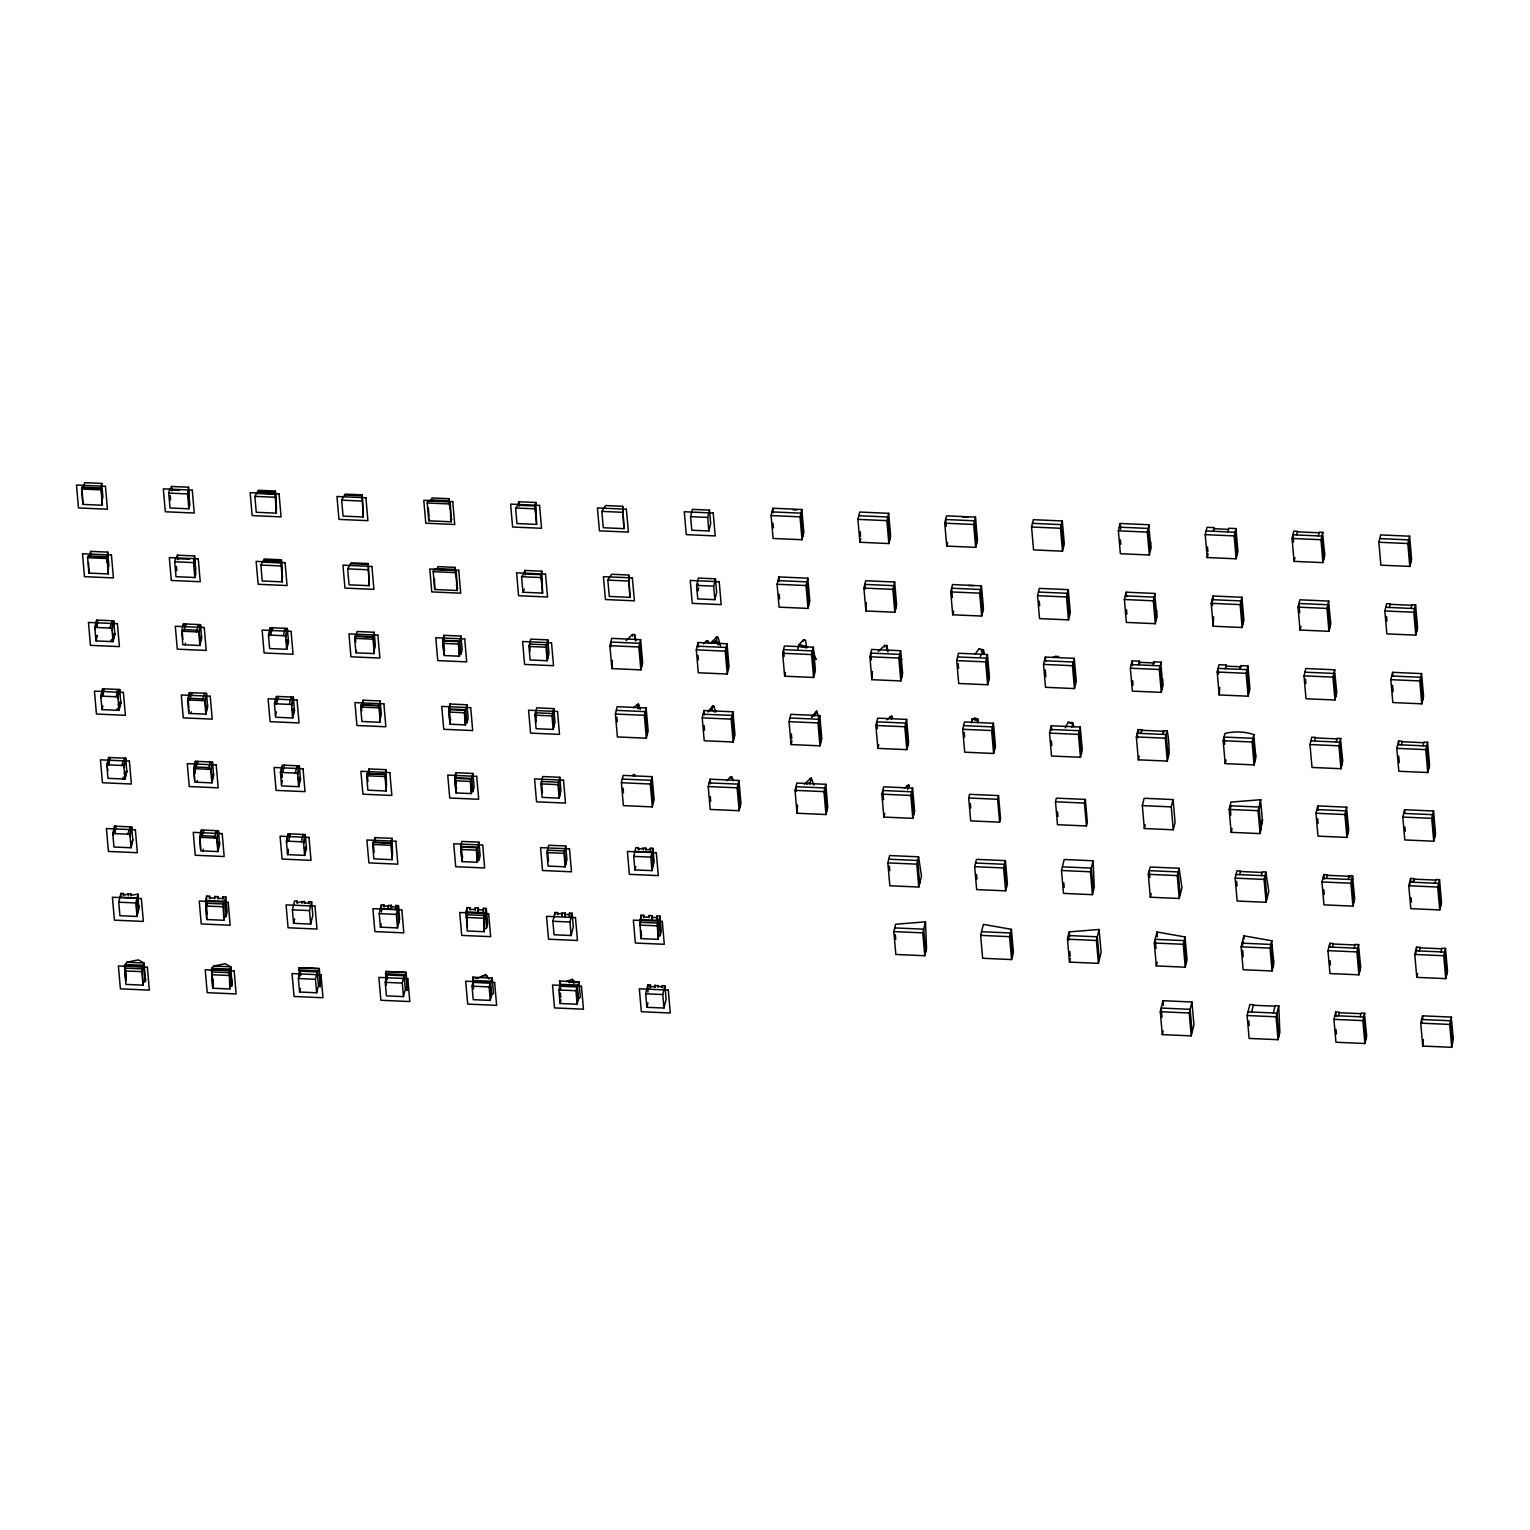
<?xml version="1.0" encoding="UTF-8"?>
<svg xmlns="http://www.w3.org/2000/svg" width="1530" height="1530" viewBox="0 0 1530 1530"><rect width="100%" height="100%" fill="white"/><g stroke="black" fill="none" stroke-linecap="round" stroke-linejoin="round"><path stroke-width="1.5" d="M623.953 528.653L622.672 506.315L605.593 505.55L601.864 511.383L603.298 527.735L623.953 528.653L622.672 506.315M629.939 597.35L628.658 575.012L611.579 574.266L607.85 580.1L609.284 596.432L629.939 597.35L628.658 575.012M363.203 516.987L362.189 494.859L345.111 494.114L341.668 500.157L343.064 516.107L363.203 516.987L362.189 494.859M369.189 585.684L368.175 563.556L351.097 562.81L347.654 568.854L349.05 584.804L369.189 585.684L368.175 563.556M276.356 513.162L275.362 491.053L258.283 490.308L254.879 496.37L256.256 512.282L276.356 513.162L274.998 492.526L257.939 491.761M282.342 581.859L281.348 559.75L264.269 559.005L260.865 565.067L262.242 580.979L282.342 581.859L280.984 561.223L263.925 560.458M971.588 723.04L971.856 719.138L974.878 718.182L977.651 718.851L978.014 721.95L974.878 718.182L974.935 720.534M638.067 708.811L638.45 703.934L633.439 707.644M891.455 719.349L891.703 716.097L886.712 719.808M282.285 775.06L281.597 778.082L281.979 774.046M711.182 710.532L713.248 705.693L716.136 711.813M814.591 715.964L816.676 711.125L819.372 719.712M809.886 784.01L811.244 777.928L804.264 784.163M907.615 789.499L908.61 784.814L904.307 788.256M719.1 644.034L716.384 640.592L710.322 643.212L717.302 636.69L716.078 641.797L718.507 644.857M81.587 489.026L82.027 487.19L101.477 488.032L102.357 505.244L82.926 504.403L81.587 489.026L101.018 489.868L101.477 488.032M82.926 504.403L82.027 487.19M100.368 488.911L101.726 483.423L84.647 482.677L83.289 488.166L98.226 488.835M87.573 557.723L88.013 555.887L107.444 556.729L108.343 573.941L88.912 573.1L87.573 557.723L107.004 558.565L107.444 556.729M101.554 502.433L102.892 496.944L101.726 483.423M89.276 556.863L90.633 551.374L107.712 552.12L108.879 565.641L107.98 569.294M88.912 573.1L88.587 562.466M106.756 562.122L107.712 552.12M94.822 627.396L96.62 620.071L113.698 620.817L114.865 634.338L113.067 641.663L95.988 640.917L94.822 627.396L111.881 628.161L113.698 620.817M95.797 624.603L94.956 629.136M96.696 620.951L95.874 625.483M97.021 627.491L97.786 620.989M95.835 639.177L96.734 635.505M95.988 640.917L97.346 635.409M109.682 628.046L112.589 620.778L113.775 621.696L112.034 629.901M110.868 641.567L111.308 639.731M112.417 639.789L112.876 637.953M112.914 639.923L114.788 633.458L113.698 633.42M100.808 696.093L102.606 688.768L119.684 689.514L120.851 703.035L119.053 710.36L101.975 709.614L100.808 696.093L117.867 696.858L119.684 689.514M101.783 693.3L100.942 697.852M102.606 688.768L102.3 692.344M103.007 696.188L103.447 694.371L102.357 694.314L104.346 690.699L103.256 690.642L103.696 688.825L102.682 689.648M101.822 707.874L102.357 706.917M101.975 709.614L102.873 705.942M115.668 696.762L117.676 693.128L116.567 693.09L117.026 691.254L118.575 689.475L119.761 690.393M118.02 698.598L118.403 695.882M188.859 508.821L187.559 493.903L188.515 490.059L189.816 504.977L188.859 508.821L170.021 507.979L168.721 493.081L169.677 489.237M188.859 504.231L188.534 487.228L171.475 486.483L170.614 489.963L179.144 490.346M116.854 710.264L117.294 708.428M118.403 708.486L118.862 706.65M118.9 708.62L120.774 702.155L119.684 702.117M106.794 764.809L108.592 757.465L125.67 758.211L126.837 771.732L125.039 779.057L107.961 778.311L106.794 764.809L123.854 765.555L125.67 758.211M106.928 766.549L107.31 763.833M108.993 764.904L109.433 763.068L108.343 763.011L110.332 759.396L108.592 757.465M188.534 487.228L188.286 497.48M121.654 765.459L124.561 758.172L125.747 759.09L124.007 767.295M194.845 577.518L193.545 562.6L194.501 558.756L195.802 573.673L194.845 577.518L176.007 576.695L174.707 561.778L175.663 557.934M195.706 569.447L194.52 555.945L177.461 555.18L176.6 558.66L189.395 559.234M122.84 778.961L123.28 777.125M124.886 777.317L126.761 770.852M112.78 833.506L114.578 826.162L131.657 826.927L132.823 840.429L131.025 847.754L113.947 847.008L112.78 833.506L129.84 834.252L131.657 826.927M114.578 826.162L114.272 829.738M112.914 835.246L113.832 831.574M114.98 833.601L115.419 831.765L114.329 831.708L116.318 828.093L115.228 828.055L115.668 826.219L114.654 827.042M194.52 555.945L194.253 566.177M127.64 834.156L130.547 826.869L131.733 827.787L129.993 835.992M181.63 631.221L183.447 623.877L200.507 624.642L201.692 638.144L199.894 645.469L182.816 644.723L181.63 631.221L198.709 631.966L200.507 624.642M181.783 632.961L182.204 631.259L182.912 639.291M130.872 846.014L132.747 839.568M183.849 631.316L185.646 623.991L185.799 625.732M136.399 905.492L139.001 905.607L139.173 907.673L137.012 916.451L119.933 915.705L118.747 902.203L120.908 893.405L123.509 893.52L123.701 895.566M120.736 896.924L120.908 893.405M123.509 893.52L123.165 894.974L130.853 893.845L131.044 895.892M185.015 644.819L185.436 643.135M130.853 893.845L130.49 895.299L137.987 894.151L138.637 907.08L139.001 905.607M196.509 631.871L198.307 624.546M198.862 633.707L200.66 626.382M137.012 916.451L135.826 902.949L137.987 894.151M199.742 643.728L201.539 636.404M187.616 699.918L189.414 692.593L206.493 693.339L207.678 706.841L205.881 714.185L188.802 713.42L187.616 699.918L204.695 700.664L206.493 693.339M187.769 701.658L189.414 692.593M189.816 700.013L191.633 692.688L191.786 694.429M124.733 970.9L124.599 965.755L126.799 962.236L138.331 959.884L143.973 963.001L141.812 971.646L142.998 985.167L125.919 984.402L124.733 970.9L141.812 971.646M188.649 711.68L189.07 709.997M191.001 713.515L191.422 711.832M202.495 700.568L204.293 693.243M204.848 702.404L206.646 695.079M205.728 712.425L207.525 705.101M193.602 768.615L195.4 761.29L212.479 762.036L213.665 775.538L211.867 782.882L194.788 782.117L193.602 768.615L210.681 769.361L212.479 762.036M193.755 770.355L195.094 764.904M195.324 769.571L194.941 773.606M195.802 768.71L197.619 761.385L197.772 763.126M142.998 985.167L142.5 968.892L125.422 968.146L126.206 977.154M143.667 982.413L145.541 980.596L143.973 963.001L126.799 962.236M194.635 780.377L194.176 768.672M196.988 782.232L197.408 780.53M208.482 769.265L210.279 761.94M210.834 771.101L212.632 763.776M211.714 781.142L213.512 773.798M199.589 837.312L201.386 829.987L218.465 830.733L219.651 844.254L217.853 851.579L200.774 850.833L199.589 837.312L216.667 838.058L218.465 830.733M199.742 839.052L201.08 833.601M201.788 837.407L203.605 830.082L203.758 831.823M200.621 849.073L200.162 837.369M202.974 850.929L203.394 849.227M214.468 837.962L216.266 830.637L216.418 832.377M216.82 839.798L218.618 832.473M268.458 635.027L270.255 627.702L287.334 628.448L288.52 641.969L286.722 649.294L269.643 648.548L268.458 635.027L285.536 635.772L287.334 628.448M268.611 636.767L269.969 631.278M217.7 849.839L219.498 842.495L217.298 842.399M206.703 896.121L205.651 900.443L206.76 919.53L223.839 920.276L223.342 904.02L225.828 896.963L222.921 896.848L222.519 898.493L217.432 898.263L217.834 896.618L214.697 896.484L214.296 898.129L209.208 897.9L209.61 896.255L206.703 896.121L206.493 900.08M270.657 635.122L272.455 627.797M206.76 919.53L205.651 900.443L224.776 901.285L226.096 916.413L224.508 917.522M206.856 904.096L207.258 902.451M207.066 906.582L207.468 904.938M283.337 635.677L285.135 628.352L285.288 630.092M285.689 637.532L287.487 630.188M223.839 920.276L223.342 904.02L206.263 903.255L207.239 914.519M286.569 647.553L288.367 640.229L286.167 640.114M274.444 703.723L276.242 696.399L293.32 697.144L294.506 710.666L292.708 717.991L275.63 717.245L274.444 703.723L291.522 704.489L293.32 697.144M275.056 703.647L275.955 699.975M211.733 968.28L212.746 988.227L229.825 988.973L230.495 986.219L229.328 972.717L230.801 966.807L225.159 963.709L213.626 966.061L211.733 968.28L231.03 969.14M276.643 703.819L278.441 696.494M212.746 988.227L211.408 969.561L230.705 970.422L232.044 985.683L230.495 986.219M226.096 916.413L227.148 912.11L225.828 896.963M275.476 715.505L276.375 711.832M212.746 984.842L212.689 979.2M289.323 704.374L291.121 697.049L291.274 698.789M291.675 706.229L293.473 698.885M229.825 988.973L229.328 972.717L212.249 971.971M292.555 716.25L294.353 708.926L292.154 708.83M280.43 772.421L282.228 765.096L299.306 765.841L300.492 779.363L298.694 786.688L281.616 785.942L280.43 772.421L297.509 773.185L299.306 765.841M281.042 772.344L282.381 766.836M282.629 772.516L284.427 765.191M281.463 784.202L282.361 780.53M232.044 985.683L230.801 966.807L213.626 966.061M295.309 773.09L297.107 765.746L297.26 767.486M297.661 774.926L299.459 767.582M298.541 784.947L300.339 777.623L298.14 777.527M286.416 841.118L288.214 833.793L305.292 834.539L306.478 848.06L304.68 855.385L287.602 854.639L286.416 841.118L303.495 841.883L305.292 834.539M286.569 842.877L288.214 833.793M288.615 841.232L290.413 833.888M287.449 852.899L288.348 849.227M287.602 854.639L288.501 850.967M301.295 841.787L303.093 834.443M303.648 843.623L305.445 836.298M354.673 638.354L355.247 635.983L373.492 636.786L374.161 653.597L355.916 652.794L354.673 638.354L372.899 639.158L373.492 636.786M304.527 853.644L306.325 846.319M297.164 901.151L296.801 902.604L304.508 901.457L304.145 902.93L308.678 903.14L309.041 901.667L311.642 901.782L312.828 915.284L310.666 924.082L293.588 923.336L292.402 909.834L294.563 901.036L297.164 901.151L297.336 903.197M355.916 652.794L356.509 650.403M293.588 923.336L294.659 918.937M372.957 637.207L374.161 632.273L357.083 631.508L355.878 636.461L372.957 637.207L374.161 653.597M310.666 924.082L309.481 910.58L311.642 901.782M374.123 650.728L375.347 645.775L374.161 632.273M360.659 707.051L361.233 704.68L379.478 705.483L380.148 722.294L361.902 721.491L360.659 707.051L378.885 707.855L379.478 705.483M363.069 700.205L361.864 705.158L378.943 705.904L380.148 700.97L363.069 700.205L363.471 704.718M362.591 705.12L362.954 703.647L363.203 706.401M299.134 976.733L299.077 967.706L319.254 968.586L320.114 986.754L319.254 968.586L299.077 967.706M298.388 978.531L300.186 971.187L317.265 971.952L318.45 985.454L316.653 992.779L299.574 992.033L298.388 978.531L315.467 979.276L317.265 971.952M299.574 992.033L300.473 988.38M427.214 502.988L427.712 500.96L431.441 499.947L448.52 500.693L450.26 501.955L451.312 521.807L428.763 520.812L427.214 502.988L449.763 503.963L450.26 501.955L427.712 500.96M431.441 499.947L431.938 497.939L449.017 498.684L449.801 507.692M380.109 719.425L381.333 714.472L380.148 700.97M428.763 520.812L429.261 518.804M366.645 775.767L367.219 773.377L385.464 774.18L386.134 790.991L367.889 790.188L366.645 775.767L384.872 776.552L385.464 774.18M369.055 768.921L367.85 773.855L384.91 774.601L386.134 769.667L369.055 768.921L369.457 773.415M448.52 500.693L449.017 498.684M433.2 571.685L433.698 569.657L437.427 568.644L454.506 569.39L456.246 570.652L457.298 590.504L434.75 589.509L433.2 571.685L455.749 572.66L456.246 570.652L433.698 569.657M437.427 568.644L437.924 566.635L455.003 567.381L455.787 576.389M386.497 786.477L386.134 769.667M434.75 589.509L434.482 578.589M372.632 844.464L373.205 842.074L391.451 842.877L392.12 859.688L373.875 858.885L372.632 844.464L390.858 845.268L391.451 842.877M375.041 837.618L373.836 842.552L390.896 843.317L392.12 838.364L375.041 837.618L375.443 842.112M454.506 569.39L455.003 567.381M443.872 653.788L442.686 640.267L443.91 635.332L460.989 636.078L462.156 649.6L460.951 654.534L459.765 641.032L460.989 636.078M443.031 643.384L443.624 640.994L458.962 641.682L459.44 656.198L444.102 655.529L443.031 643.384L458.369 644.053L458.962 641.682M392.483 855.174L392.12 838.364M395.677 909.011L395.868 905.473L398.469 905.588L399.636 919.109L397.475 927.907L380.415 927.161L379.23 913.64L381.391 904.842L383.992 904.957L384.164 907.022M383.992 904.957L383.628 906.429L391.336 905.282L391.508 907.347M380.415 927.161L381.219 923.852M391.145 908.801L391.336 905.282M397.475 927.907L396.308 914.385L398.469 905.588M450.661 719.196L449.858 722.485L448.673 708.983L449.897 704.03L466.975 704.775L468.142 718.297L466.937 723.231L465.751 709.729L466.975 704.775M449.017 712.081L449.61 709.71L464.948 710.379L465.426 724.895L450.088 724.226L449.017 712.081L464.355 712.751L464.948 710.379M386.344 985.129L385.885 971.512L406.081 972.392L407.477 988.361L406.923 990.56L406.081 972.392L385.885 971.512L386.287 976.083M385.216 982.337L387.014 975.012L404.092 975.758L405.278 989.279L403.461 996.604L386.401 995.858L385.216 982.337L402.294 983.082L404.092 975.758M450.088 724.226L449.61 709.71M517.905 505.225L518.766 501.744L535.844 502.49L536.59 524.408L516.949 523.547L515.591 507.998L517.905 505.225L534.984 505.971L535.844 502.49M456.648 787.893L455.844 791.182L454.659 777.68L455.883 772.727L472.961 773.472L474.128 786.994L472.923 791.928L471.737 778.426L472.961 773.472M455.003 780.778L455.596 778.407L470.934 779.076L471.412 793.592L456.074 792.923L455.003 780.778L470.341 781.448L470.934 779.076M455.538 784.565L456.074 782.365M456.074 792.923L455.596 778.407M523.891 573.922L524.752 570.441L541.83 571.187L542.576 593.105L522.935 592.244L521.577 576.695L523.891 573.922L540.97 574.668L541.83 571.187M462.634 856.59L461.831 859.879L460.645 846.377L461.869 841.423L478.947 842.169L480.114 855.691L478.909 860.644L477.723 847.123L478.947 842.169M460.989 849.475L461.582 847.104L476.92 847.773L477.398 862.289L462.06 861.62L460.989 849.475L476.327 850.164L476.92 847.773M462.06 861.62L461.582 847.104M528.94 646.463L530.738 639.138L547.817 639.884L548.983 653.406L547.185 660.731L530.107 659.985L528.94 646.463L546.019 647.228L547.817 639.884M470.284 910.006L470.093 907.692L467.166 907.577L466.115 911.88L467.434 927.008M484.991 928.959L486.559 927.849L485.24 912.722L483.805 915.456L484.302 931.713L467.224 930.967L466.115 911.88L485.24 912.722L486.311 908.418L483.384 908.285L483.193 912.224M470.093 907.692L469.691 909.336L474.759 909.566L475.161 907.921L478.316 908.055L478.507 910.369M478.106 912.014L478.316 908.055M484.302 931.713L483.805 915.456L466.726 914.711L467.319 921.462M534.926 715.179L536.724 707.835L553.803 708.6L554.969 722.103L553.172 729.428L536.093 728.682L534.926 715.179L552.005 715.925L553.803 708.6M536.322 713.286L536.208 716.843M472.043 986.162L473.42 980.5L472.713 977.211L492.182 978.072L493.521 993.467L491.685 994.768L490.289 1000.41L473.21 999.664L472.043 986.162L489.122 986.907L492.182 978.072M486.559 927.849L487.611 923.546L486.311 908.418M540.912 783.876L542.71 776.532L559.789 777.297L560.955 790.8L559.158 798.125L542.079 797.379L540.912 783.876L557.991 784.622L559.789 777.297M546.899 852.573L548.696 845.249L565.775 845.994L566.942 859.497L565.144 866.841L548.065 866.076L546.899 852.573L563.977 853.319L565.775 845.994M609.896 645.698L611.694 638.373L640.63 639.655L642.638 662.547L640.841 669.872L611.885 668.61L609.896 645.698L638.832 646.98L640.63 639.655M611.885 668.61L612.383 660.367M569.332 916.623L569.523 913.104L572.105 913.219L573.291 926.74L571.13 935.538L554.051 934.773L552.885 921.27L555.046 912.473L557.647 912.588L557.819 914.653M557.647 912.588L557.283 914.06L564.972 912.913L564.799 916.432L564.972 912.913M615.404 714.032L617.202 706.707L646.138 707.969L648.146 730.881L646.348 738.206L617.393 736.924L615.404 714.032L644.34 715.294L646.138 707.969M571.13 935.538L569.963 922.016L572.105 913.219M558.871 989.967L560.248 984.325L559.54 981.017L579.009 981.878L580.348 997.273L578.512 998.593L577.116 1004.235L560.037 1003.489L558.871 989.967L575.949 990.713L579.009 981.878L568.854 982.528M560.037 1003.489L560.955 999.74M621.39 782.729L623.188 775.404L652.124 776.666L654.132 799.578L652.316 806.903L623.379 805.622L621.39 782.729L650.327 784.01L652.124 776.666M690.604 516.7L692.402 509.375L709.48 510.121L710.666 523.643L708.868 530.967L691.79 530.221L690.604 516.7L707.682 517.446L709.48 510.121M696.59 585.397L698.388 578.072L715.466 578.818L716.652 592.34L714.854 599.664L697.776 598.919L696.59 585.397L713.669 586.143L715.466 578.818M697.47 584.9L697.795 583.619L697.986 585.913M698.177 589.872L698.636 588.056M638.469 847.697L638.125 849.169L645.813 848.022L645.45 849.494L650.001 849.685L650.346 848.232L652.947 848.347L654.132 861.849L651.971 870.647L634.893 869.901L633.707 856.379L635.868 847.582L638.469 847.697L638.66 849.762M634.893 869.901L635.696 866.592M696.303 649.848L698.101 642.524L727.037 643.805L729.045 666.698L727.247 674.022L698.292 672.76L696.303 649.848L725.239 651.13L727.037 643.805M651.971 870.647L650.785 857.125L652.947 848.347M643.939 917.637L643.728 915.323L640.821 915.208L640.324 925.994M640.63 919.148L640.821 915.208M658.627 936.59L660.214 935.48L658.894 920.352L657.46 923.087L657.957 939.344L640.879 938.598L639.769 919.511L658.894 920.352L659.946 916.049L657.039 915.915L656.829 919.855M643.728 915.323L643.327 916.967L648.414 917.197L648.816 915.552L651.952 915.686L652.163 918M640.879 938.598L641.166 931.349M651.761 919.645L651.952 915.686M702.232 717.838L704.03 710.513L732.966 711.794L734.955 734.687L733.157 742.012L704.221 740.75L702.232 717.838L731.168 719.119L732.966 711.794M657.957 939.344L657.46 923.087L640.381 922.341M650.269 988.629L650.097 986.563L654.63 986.774L654.993 985.301L661.974 987.08L662.318 985.626L664.919 985.741L666.105 999.243L663.944 1008.041L646.865 1007.295L645.679 993.773L647.84 984.995L650.441 985.11L650.633 987.156M660.214 935.48L661.266 931.177L659.946 916.049M650.097 986.563L650.441 985.11M646.865 1007.295L647.936 1002.896M771.101 515.572L772.899 508.228L801.835 509.509L803.824 532.402L802.026 539.727L773.09 538.464L771.101 515.572L800.037 516.834L801.835 509.509M708.218 786.554L710.016 779.21L738.952 780.491L740.941 803.384L739.143 810.709L710.207 809.447L708.218 786.554L737.154 787.816L738.952 780.491M663.944 1008.041L662.758 994.538L664.919 985.741M777.087 584.269L778.885 576.925L807.821 578.206L809.81 601.099L808.012 608.424L779.076 607.161L777.087 584.269L806.023 585.531L807.821 578.206M782.652 653.291L784.45 645.966L813.386 647.228L815.394 670.14L813.577 677.465L784.641 676.203L782.652 653.291L811.589 654.572L813.386 647.228M784.641 676.203L785.54 672.531M789.059 721.663L790.857 714.338L819.793 715.6L821.782 738.493L819.984 745.837L791.048 744.555L789.059 721.663L817.995 722.925L819.793 715.6M791.048 744.555L791.947 740.903M857.909 519.378L859.726 512.053L888.662 513.315L890.651 536.227L888.854 543.552L859.917 542.27L857.909 519.378L886.865 520.64L888.662 513.315M795.045 790.36L796.843 783.035L825.779 784.297L827.768 807.209L825.971 814.534L797.034 813.252L795.045 790.36L823.981 791.622L825.779 784.297M859.917 542.27L860.816 538.617M797.034 813.252L797.532 805.01M863.895 588.075L865.712 580.75L894.648 582.012L896.637 604.924L894.84 612.249L865.904 610.967L863.895 588.075L892.851 589.356L894.648 582.012M865.904 610.967L866.401 602.724M869.881 656.772L871.698 649.447L900.635 650.709L902.624 673.621L900.826 680.946L871.89 679.683L869.881 656.772L898.837 658.053L900.635 650.709M871.89 679.683L872.387 671.421M875.868 725.469L877.685 718.144L906.621 719.406L908.61 742.318L906.812 749.643L877.876 748.38L875.868 725.469L904.823 726.75L906.621 719.406M877.876 748.38L878.775 744.708M944.737 523.183L946.535 515.859L975.49 517.14L977.479 540.033L975.681 547.357L946.745 546.095L944.737 523.183L973.673 524.465L975.49 517.14M881.854 794.166L883.652 786.841L912.607 788.122L914.596 811.015L912.798 818.34L883.862 817.077L881.854 794.166L910.809 795.447L912.607 788.122M946.745 546.095L947.644 542.423M883.862 817.077L884.761 813.405M950.723 591.9L952.521 584.556L981.476 585.837L983.465 608.73L981.667 616.055L952.731 614.792L950.723 591.9L979.659 593.162L981.476 585.837M887.84 862.882L889.638 855.538L918.593 856.819L921.481 876.04L918.784 887.037L889.848 885.774L887.84 862.882L916.795 864.144L918.593 856.819M952.731 614.792L953.63 611.12M956.709 660.597L958.507 653.253L987.462 654.534L989.451 677.427L987.653 684.752L958.717 683.489L956.709 660.597L985.645 661.859L987.462 654.534M893.826 931.579L895.624 924.235L925.478 921.844L926.568 948.409L924.77 955.734L895.834 954.471L893.826 931.579L922.781 932.841L925.478 921.844M962.695 729.294L964.493 721.95L993.448 723.231L995.437 746.124L993.639 753.468L964.703 752.186L962.695 729.294L991.631 730.556L993.448 723.231M1031.564 527.009L1033.362 519.684L1062.298 520.946L1064.306 543.839L1062.508 551.183L1033.553 549.901L1031.564 527.009L1060.5 528.271L1062.298 520.946M968.681 797.991L969.58 794.319L998.535 795.6L1000.524 818.493L999.625 822.165L970.689 820.883L968.681 797.991L997.617 799.253L998.535 795.6M1037.55 595.706L1039.348 588.381L1068.284 589.643L1070.292 612.555L1068.495 619.88L1039.539 618.598L1037.55 595.706L1066.486 596.968L1068.284 589.643M974.667 866.688L976.465 859.363L1005.42 860.625L1007.409 883.537L1005.612 890.862L976.656 889.58L974.667 866.688L1003.604 867.95L1005.42 860.625M1043.536 664.403L1045.334 657.078L1074.27 658.34L1076.279 681.252L1074.481 688.577L1045.525 687.295L1043.536 664.403L1072.473 665.684L1074.27 658.34M980.654 935.385L983.35 924.388L1011.407 929.322L1013.396 952.234L1011.598 959.559L982.642 958.277L980.654 935.385L1009.59 936.666L1011.407 929.322M1049.523 733.1L1051.32 725.775L1080.257 727.037L1082.265 749.949L1080.467 757.274L1051.512 756.011L1049.523 733.1L1078.459 734.381L1080.257 727.037M1149.718 545.598L1150.637 541.945L1151.134 547.663L1149.317 554.988L1120.381 553.726L1118.392 530.814L1120.19 523.49L1149.126 524.752L1148.724 534.142M1055.509 801.797L1056.408 798.144L1085.344 799.406L1087.352 822.298L1086.453 825.971L1057.498 824.708L1055.509 801.797L1084.445 803.078L1085.344 799.406M1155.666 610.642A7.344 5.623 13.8 0 1 1156.623 610.642L1157.12 616.361L1155.303 623.685L1126.367 622.423L1124.378 599.511L1126.176 592.187L1155.112 593.468L1154.71 602.858M1061.495 870.494L1064.192 859.497L1093.128 860.778L1094.237 887.343L1092.439 894.668L1063.484 893.405L1061.495 870.494L1090.431 871.775L1093.128 860.778M1149.317 554.988L1147.328 532.096L1149.126 524.752M1161.691 682.992L1162.609 679.339L1163.106 685.058L1161.289 692.382L1132.353 691.12L1130.364 668.208L1132.162 660.884L1139.391 661.209A22.013 16.868 13.8 0 0 1139.774 663.446M1067.481 939.191L1069.279 931.866L1099.114 929.475L1101.122 952.368L1098.425 963.365L1069.47 962.102L1067.481 939.191L1096.417 940.472L1099.114 929.475M1155.303 623.685L1153.314 600.793L1155.112 593.468M1138.492 664.861L1139.391 661.209M1069.47 962.102L1070.369 958.43M1155.705 614.295L1156.623 610.642M1152.97 665.512L1153.869 661.84L1161.098 662.165L1160.696 671.555M1162.571 734.362L1163.469 730.69L1167.084 730.862A34.98 5.661 -87.5 0 1 1169.092 753.755L1167.275 761.079L1138.339 759.817L1136.35 736.924L1138.148 729.581L1141.763 729.753A34.98 5.661 -87.5 0 1 1142.069 730.957M1140.864 733.406L1141.763 729.753M1161.289 692.382L1159.3 669.49L1161.098 662.165M1138.339 759.817L1139.238 756.145M1227.825 531.924L1228.724 528.252L1235.953 528.577L1237.942 551.469L1236.144 558.813L1207.208 557.532L1205.219 534.639L1207.017 527.295L1214.246 527.62L1213.347 531.293M1142.336 805.622L1144.134 798.278L1173.07 799.559L1175.078 822.452L1173.261 829.796L1144.325 828.514L1142.336 805.622L1171.272 806.884L1173.07 799.559M1207.208 557.532L1208.107 553.86M1167.275 761.079L1165.286 738.187L1167.084 730.862M1144.325 828.514L1145.224 824.842M1211.205 603.336L1213.003 596.011L1241.939 597.274L1243.928 620.166L1242.13 627.51L1213.194 626.229L1211.205 603.336L1240.142 604.599L1241.939 597.274M1148.322 874.319L1150.12 866.994L1179.056 868.256L1181.963 887.496L1179.248 898.493L1150.311 897.211L1148.322 874.319L1177.258 875.581L1179.056 868.256M1236.144 558.813L1234.155 535.902L1235.953 528.577M1213.194 626.229L1213.596 616.839M1150.311 897.211L1151.21 893.558M1239.797 669.318L1240.696 665.665L1247.925 665.971L1249.914 688.883L1248.117 696.207L1219.181 694.926L1217.192 672.033L1218.989 664.709L1226.218 665.015A7.344 5.623 13.8 0 1 1226.104 666.487M1154.308 943.015L1157.005 932.019L1185.042 936.953L1187.051 959.846L1185.234 967.19L1156.298 965.908L1154.308 943.015L1183.245 944.278L1185.042 936.953M1219.181 694.926L1219.754 687.448M1225.32 668.687L1226.218 665.015M1156.298 965.908L1157.196 962.255M1254.026 738.091L1255.9 757.58L1254.103 764.904L1225.167 763.623L1223.178 740.73L1224.975 733.406A34.98 21.764 -5 0 1 1253.911 734.668L1253.261 741.209M1160.295 1011.713L1162.991 1000.716L1191.927 1001.997L1193.936 1024.89L1191.22 1035.887L1162.284 1034.605L1160.295 1011.713L1189.231 1012.994L1191.927 1001.997M1248.117 696.207L1246.128 673.296L1247.925 665.971M1225.167 763.623L1226.066 759.97M1162.284 1034.605L1163.183 1030.952M1322.895 535.806L1324.77 555.294L1322.972 562.619L1294.036 561.357L1292.047 538.445L1293.844 531.12L1297.459 531.273L1296.56 534.945M1260.739 827.08L1262.537 819.736L1260.089 833.601L1231.153 832.339L1229.164 809.427L1230.962 802.102L1260.797 799.712L1259.247 809.906M1230.311 808.624L1231.076 805.507M1294.036 561.357L1294.935 557.685M1254.103 764.904L1252.114 742.012L1253.911 734.668M1231.153 832.339L1232.052 828.667M1254.753 758.383L1255.652 754.711M1328.882 604.503L1330.756 623.991L1328.958 631.316L1300.022 630.054L1298.014 607.142L1299.831 599.817L1328.767 601.08L1328.117 607.62M1318.267 535.902L1319.166 532.23L1322.781 532.383L1322.13 538.923M1261.37 875.581L1262.269 871.909L1265.884 872.062L1268.772 891.302L1266.075 902.298L1237.139 901.036L1235.15 878.124L1236.948 870.8L1240.562 870.952L1239.663 874.625M1322.972 562.619L1320.983 539.727L1322.781 532.383M1300.022 630.054L1300.921 626.382M1260.089 833.601L1258.1 810.709L1260.797 799.712M1323.622 556.098L1324.521 552.426M1334.868 673.2L1336.742 692.688L1334.944 700.013L1306.008 698.751L1304 675.839L1305.817 668.514L1334.753 669.796L1334.103 676.317M1271.985 944.182L1273.859 963.671L1272.061 970.995L1243.125 969.733L1241.136 946.821L1243.833 935.825L1271.87 940.778L1271.22 947.3M1243.393 941.505L1242.284 946.018L1242.035 943.169L1270.971 944.431L1272.96 967.343M1243.947 939.248L1243.833 935.825M1328.958 631.316L1326.969 608.424L1328.767 601.08M1266.075 902.298L1264.086 879.406L1265.884 872.062M1329.608 624.795L1330.507 621.123M1340.854 741.897L1342.728 761.385L1340.93 768.71L1311.994 767.448L1309.986 744.536L1311.803 737.211L1315.418 737.384L1314.519 741.036M1273.342 1012.975L1275.14 1005.65L1278.755 1005.803L1279.845 1032.368L1278.047 1039.692L1249.111 1038.43L1247.122 1015.518L1249.819 1004.541L1253.433 1004.694L1251.636 1012.019M1334.944 700.013L1332.955 677.121L1334.753 669.796M1272.061 970.995L1270.072 948.103L1271.87 940.778M1335.594 693.492L1336.493 689.82M1272.711 964.474L1273.61 960.802M1378.855 542.27L1380.653 534.926L1409.608 536.208L1411.597 559.1L1409.799 566.425L1380.863 565.163L1378.855 542.27L1407.81 543.533L1409.608 536.208M1346.84 810.594L1348.714 830.082L1346.916 837.407L1317.98 836.145L1315.972 813.252L1317.789 805.908L1346.725 807.19L1346.075 813.711M1336.226 741.993L1337.124 738.321L1340.739 738.493L1340.089 745.014M1340.93 768.71L1338.941 745.818L1340.739 738.493M1278.047 1039.692L1276.058 1016.8L1278.755 1005.803M1341.581 762.189L1342.479 758.517M1411.081 608.404L1411.98 604.752L1415.594 604.905L1417.583 627.797L1415.785 635.141L1386.849 633.86L1384.841 610.967L1386.639 603.623L1390.273 603.795L1389.374 607.448M1351.87 879.157A3.672 2.811 13.8 0 0 1352.826 879.291L1354.7 898.779L1352.902 906.123L1323.966 904.842L1321.958 881.949L1323.775 874.605L1327.39 874.778L1326.491 878.43M1346.916 837.407L1344.927 814.515L1346.725 807.19M1347.567 830.886L1348.466 827.214A3.672 2.811 13.8 0 0 1347.108 827.386M1390.827 679.664L1392.625 672.339L1421.58 673.602L1423.569 696.494L1421.772 703.838L1392.835 702.557L1390.827 679.664L1419.783 680.927L1421.58 673.602M1392.74 675.744L1392.625 672.339M1358.812 947.988L1360.686 967.476L1358.889 974.82L1329.953 973.539L1327.944 950.646L1329.761 943.322L1333.376 943.475L1332.477 947.127M1329.876 946.726L1329.761 943.322M1415.785 635.141L1413.797 612.23L1415.594 604.905M1348.198 879.387L1349.097 875.734L1352.711 875.887L1352.061 882.408M1352.902 906.123L1350.914 883.212L1352.711 875.887M1353.553 899.583L1354.452 895.93M1423.034 745.798L1423.952 742.146L1427.567 742.299L1429.556 765.191L1427.758 772.535L1398.822 771.254L1396.814 748.361L1398.611 741.036L1402.245 741.189L1401.346 744.861M1398.726 744.441L1398.611 741.036M1364.798 1016.704L1366.673 1036.173L1364.875 1043.517L1335.939 1042.236L1333.931 1019.343L1335.747 1012.019L1339.362 1012.172L1338.463 1015.843M1354.184 948.084L1355.083 944.431L1358.697 944.584L1358.047 951.105M1358.889 974.82L1356.9 951.909L1358.697 944.584M1359.539 968.28L1360.438 964.627M1402.8 817.058L1404.597 809.733L1433.553 810.996L1435.542 833.907L1433.744 841.232L1404.808 839.951L1402.8 817.058L1431.755 818.34L1433.553 810.996M1404.712 813.138L1404.597 809.733M1360.17 1016.781L1361.069 1013.128L1364.683 1013.281L1364.033 1019.802M1427.758 772.535L1425.769 749.624L1427.567 742.299M1364.875 1043.517L1362.886 1020.606L1364.683 1013.281M1365.525 1036.977L1366.424 1033.324M1435.006 883.212L1435.924 879.54L1439.539 879.693L1441.528 902.604L1439.73 909.929L1410.794 908.667L1408.786 885.755L1410.583 878.43L1414.217 878.583L1413.318 882.255M1440.992 951.909L1441.91 948.237L1445.525 948.39L1447.514 971.301L1445.716 978.626L1416.78 977.364L1414.772 954.452L1416.57 947.127L1420.203 947.28L1419.285 950.952M1416.684 950.532L1416.57 947.127M1439.73 909.929L1437.741 887.037L1439.539 879.693M1416.78 977.364L1417.679 973.692M1452.352 1040.802L1453.251 1037.13L1451.702 1047.323L1422.766 1046.061L1420.758 1023.149L1422.556 1015.824L1451.511 1017.106L1450.861 1023.627M1445.716 978.626L1443.727 955.734L1445.525 948.39M1422.766 1046.061L1423.416 1039.52M1451.702 1047.323L1449.713 1024.431L1451.511 1017.106M706.267 642.103L706.631 640.668L708.505 641.127L708.141 642.562M730.288 778.024L730.575 776.838L732.124 777.24L733.195 780.797M731.818 778.407L732.124 777.24M797.857 648.969L798.985 644.608L803.69 639.75L805.564 640.229L806.731 647.917L799.138 646.004L798.985 644.608L807.515 646.75M803.307 641.185L803.69 639.75M900.539 663.676L901.648 659.315L900.348 654.955M1071.746 727.113L1073.085 723.288L1068.15 722.275L1065.301 727.84M522.935 592.244L524.35 589.031M980.309 656.619L983.58 650.288L982.585 649.6L978.779 649.064L975.356 653.922M981.438 651.646L982.585 649.6L984.096 654.228L983.58 650.288L978.779 649.064M900.864 660.463L901.648 659.315M708.027 711.469L713.248 705.693M811.455 716.881L816.676 711.125M703.494 643.901L706.631 640.668M726.731 780.836L730.575 776.838M626.095 640.611L632.483 634.472L634.644 634.567L635.906 641.032M878.22 651.551L884.608 645.431L886.769 645.526L888.031 651.99M812.851 650.346L816.006 659.392L812.832 656.963M714.433 706.611L712.215 706.516M708.199 711.852L711.316 709.346L714.912 712.158M811.608 717.283L814.744 714.778M720.458 645.756L718.201 637.838L715.983 637.264M712.483 643.346L716.078 641.797M806.578 784.068L810.25 782.595M566.234 981.591L572.354 979.372L575.854 982.834M962.408 516.834L968.05 516.949M968.394 585.531L974.036 585.646M793.152 509.853L796.537 509.987M1297.325 531.828L1319.032 532.784M1213.978 528.73L1228.456 529.361M772 511.9L800.936 513.162L802.925 536.074M858.808 515.706L887.763 516.987L889.752 539.88M1032.463 523.337L1061.399 524.618L1063.407 547.51M1119.291 527.162L1148.227 528.424L1150.235 551.316M1206.118 530.967L1235.054 532.249L1237.043 555.141M1379.754 538.598L1408.709 539.861L1410.698 562.772M344.881 495.031L361.96 495.777M1118.392 530.814L1147.328 532.096M1205.219 534.639L1234.155 535.902M1292.047 538.445L1320.983 539.727M256.428 493.444L275.209 494.267M254.879 496.37L274.979 497.25M341.668 500.157L361.826 501.056M601.864 511.383L622.538 512.301M515.591 507.998L535.232 508.859L536.59 524.408M168.721 493.081L187.559 493.903M1390.139 604.331L1411.846 605.287M777.986 580.597L806.922 581.859L808.911 604.771M1038.449 592.034L1067.385 593.315L1069.393 616.207M1125.277 595.859L1154.213 597.121L1156.221 620.033M1385.74 607.295L1414.695 608.577L1416.684 631.469M350.867 563.729L367.946 564.474M1124.378 599.511L1153.314 600.793M1298.014 607.142L1326.969 608.424M1384.841 610.967L1413.797 612.23M262.414 562.141L281.195 562.964M93.54 557.054L106.354 557.628M607.85 580.1L628.524 580.998M260.865 565.067L280.965 565.947M347.654 568.854L367.812 569.753M521.577 576.695L541.218 577.575L542.576 593.105M174.707 561.778L193.545 562.6M1139.123 662.299L1153.601 662.949A7.344 5.623 13.8 0 0 1153.716 663.695M1240.428 666.755L1225.951 666.124A7.344 5.623 13.8 0 1 1225.951 666.87M957.608 656.925L986.563 658.187L988.552 681.099M1044.435 660.731L1073.371 662.012L1075.38 684.904M1131.263 664.556L1160.199 665.818L1162.207 688.73M1304.918 672.186L1333.854 673.449L1335.843 696.36M1391.726 675.992L1420.682 677.274L1422.67 700.166M697.202 646.196L726.138 647.458L728.146 670.37M272.608 629.538L270.408 629.442L270.255 627.702M1130.364 668.208L1159.3 669.49M1217.192 672.033L1246.128 673.296M1304 675.839L1332.955 677.121M442.686 640.267L459.765 641.032M184.25 629.614L196.93 630.169M113.775 634.281L114.865 634.338M286.32 641.873L288.52 641.969M1141.629 730.288L1163.335 731.244L1163.622 732.335M1315.284 737.919L1336.991 738.875M1402.111 741.744L1423.799 742.7M616.303 710.36L645.239 711.641L647.247 734.534M703.131 714.185L732.067 715.447L734.056 738.359M789.958 717.991L818.894 719.272L820.883 742.165M963.594 725.622L992.549 726.903L994.538 749.796M1050.422 729.447L1079.358 730.709L1081.366 753.602M1310.904 740.883L1339.84 742.146L1341.829 765.057M1397.712 744.689L1426.668 745.971L1428.657 768.863M1136.35 736.924L1165.286 738.187M1223.178 740.73L1252.114 742.012M1309.986 744.536L1338.941 745.818M1396.814 748.361L1425.769 749.624M448.673 708.983L465.751 709.729M190.236 698.311L202.916 698.885M119.761 702.978L120.851 703.035M292.307 710.57L294.506 710.666M118.192 704.775L119.302 704.814M622.289 779.057L651.225 780.338L653.234 803.231M709.117 782.882L738.053 784.144L740.042 807.056M1316.89 809.58L1345.826 810.843L1347.815 833.754M1403.699 813.386L1432.654 814.668L1434.643 837.56M1229.164 809.427L1258.1 810.709M1315.972 813.252L1344.927 814.515M454.659 777.68L471.737 778.426M196.222 767.027L208.902 767.582M125.747 771.675L126.837 771.732M298.293 779.267L300.492 779.363M124.179 773.472L125.288 773.511M1240.428 871.507L1262.135 872.463M1327.256 875.313L1348.963 876.269A3.672 2.811 13.8 0 0 1349.326 877.379M1435.771 880.094L1414.083 879.138A3.672 2.811 13.8 0 1 1413.72 880.553M888.739 859.21L917.694 860.472L919.683 883.384M975.566 863.016L1004.522 864.297L1006.51 887.19M1062.394 866.841L1091.33 868.103L1093.338 891.015M1236.049 874.472L1264.985 875.734L1266.974 898.626M1322.876 878.277L1351.812 879.559L1353.801 902.451M634.931 851.445L652.01 852.191L653.176 865.693M1235.15 878.124L1264.086 879.406M1321.958 881.949L1350.914 883.212M1408.786 885.755L1437.741 887.037M460.645 846.377L477.723 847.123M202.209 835.724L214.889 836.279M633.707 856.379L650.785 857.125M217.451 844.139L219.651 844.254M304.279 847.964L306.478 848.06M1333.242 944.029L1354.949 944.966M1420.07 947.835L1441.757 948.791M477.896 909.7L482.983 909.929M651.551 917.331L656.638 917.56M894.725 927.907L923.68 929.169L925.669 952.081M981.552 931.713L1010.489 932.994L1012.497 955.887M1328.862 946.974L1357.799 948.256L1359.788 971.148M390.972 906.755L395.505 906.946M564.608 914.366L569.16 914.577M398.642 907.653L396.041 907.539L395.868 905.473M119.971 897.249L137.05 897.995L138.236 911.517M380.454 908.686L397.513 909.451L398.699 922.953M1241.136 946.821L1270.072 948.103M1327.944 950.646L1356.9 951.909M1414.772 954.452L1443.727 955.734M118.747 902.203L135.826 902.949M205.575 906.009L222.653 906.755M292.402 909.834L309.481 910.58M379.23 913.64L396.308 914.385M466.057 917.445L483.136 918.21M552.885 921.27L569.963 922.016M639.693 925.076L656.772 925.841M1253.3 1005.248L1275.006 1006.185M1339.228 1012.726L1360.935 1013.682M483.289 975.662L486.75 975.815M298.522 969.905L318.718 970.785M385.35 973.711L405.546 974.591M1248.021 1011.866L1276.957 1013.128L1278.946 1036.04M1334.849 1015.671L1363.785 1016.953L1365.774 1039.845M144.203 965.315L124.905 964.474L125.919 981.017L124.599 965.755L143.897 966.597L145.216 981.878M473.42 980.5L490.499 981.266L491.685 994.768M1247.122 1015.518L1276.058 1016.8M1333.931 1019.343L1362.886 1020.606M1420.758 1023.149L1449.713 1024.431M559.789 986.219L576.867 986.984L578.034 1000.486M211.561 974.706L228.639 975.471M645.679 993.773L662.758 994.538M1068.15 722.275L1073.085 723.288L1073.697 726.731L1071.842 722.217M815.643 711.947L816.829 712.865M813.291 655.968L816.006 659.392M717.302 636.69L718.201 637.838M908.61 784.814L909.642 786.191L908.036 786.841L907.003 785.464M811.244 777.928L813.864 785.005M809.619 778.579L810.651 779.937M489.026 979.028L485.794 974.457L477.36 978.512L472.713 977.211L473.478 986.008M891.703 716.097L892.506 717.532L890.785 717.991L889.963 716.556M638.45 703.934L640.229 709.365M636.71 704.393L637.513 705.827M641.548 935.844L640.707 930.317M450.394 516.069L451.809 519.779M456.38 584.766L457.795 588.495M572.354 979.372L573.788 983.599M887.515 651.398L886.769 645.526M635.39 640.458L634.644 634.567M972.2 722.236L971.856 719.138L977.651 718.851L978.053 722.715M276.509 509.127L275.362 491.053M282.495 577.824L281.348 559.75M231.986 980.405L232.35 984.402M145.159 976.58L145.541 980.596M1451.626 1020.51L1453.118 1037.684M1440.629 906.257L1438.64 883.365L1409.685 882.083L1409.933 884.952M1446.615 974.954L1444.626 952.062L1415.671 950.799L1415.919 953.649M1452.601 1043.67L1450.612 1020.759L1421.657 1019.496L1421.906 1022.346M1407.81 543.533L1409.799 566.425M1419.783 680.927L1421.772 703.838M1431.755 818.34L1433.744 841.232M1410.583 878.43L1410.698 881.835A3.672 2.811 13.8 0 0 1411.635 881.777M1422.556 1015.824L1422.804 1018.693M1386.543 616.456L1386.945 621.027M1392.549 685.306L1393.103 691.732M1398.726 756.145L1399.281 762.59M1404.884 826.984L1405.267 831.287M1411.062 897.842L1411.444 902.126M1323.871 558.947L1321.882 536.055L1292.946 534.792L1293.558 541.945M1329.857 627.644L1327.868 604.752L1298.932 603.489L1299.18 606.339M1317.789 805.908L1318.172 810.498M1323.775 874.605L1324.158 879.195M1335.747 1012.019L1336.13 1016.589M1299.352 608.5L1299.735 612.784M1305.511 679.052L1305.912 683.623M1317.674 818.741L1318.076 823.312M1323.871 889.733L1324.272 894.304M1330.029 960.572L1330.411 964.875M1336.034 1029.422L1336.436 1033.993M1260.911 803.116L1262.403 820.29M1243.029 623.838L1241.04 600.946L1212.104 599.664L1212.601 605.402M1249.016 692.535L1247.026 669.643L1218.09 668.361L1218.588 674.099M1255.002 761.232L1253.013 738.34L1224.076 737.058L1224.688 744.23M1260.988 829.929L1258.999 807.037L1230.063 805.774L1230.866 815.069M1240.142 604.599L1242.13 627.51M1213.003 596.011L1213.328 599.817M1207.514 546.994L1207.916 551.584M1236.642 881.337L1237.043 885.908M1242.647 950.321L1243.221 956.766M1248.805 1021.026L1249.207 1025.597M1149.355 531.579L1150.35 543.035M1155.341 600.276L1156.336 611.732M1162.322 680.429L1161.327 668.993A7.344 5.623 13.8 0 1 1160.39 668.897M1168.193 757.427L1166.185 734.515L1137.249 733.252L1137.651 737.823M1180.146 894.821L1178.157 871.928L1149.221 870.647L1149.814 877.512M1186.133 963.518L1184.143 940.625L1155.207 939.344L1156.011 948.504M1192.119 1032.215L1190.13 1009.322L1161.194 1008.041L1161.997 1017.201M1171.272 806.884L1173.261 829.796M1177.258 875.581L1179.248 898.493M1183.245 944.278L1185.234 967.19M1189.231 1012.994L1191.22 1035.887M1157.005 932.019L1157.407 936.59M1162.991 1000.716L1163.393 1005.306M1120.19 523.49L1120.687 529.208M1126.176 592.187L1126.577 596.777M1132.162 660.884L1132.563 665.473M1120.381 539.746L1120.782 544.336M1126.482 609.59L1126.864 614.18M1132.659 680.582L1133.061 685.153M1099.324 959.712L1097.316 936.8L1068.38 935.538L1068.782 940.109M1060.5 528.271L1062.508 551.183M1066.486 596.968L1068.495 619.88M1072.473 665.684L1074.481 688.577M1078.459 734.381L1080.467 757.274M1084.445 803.078L1086.453 825.971M1090.431 871.775L1092.439 894.668M1096.417 940.472L1098.425 963.365M1045.334 657.078L1045.736 661.649M1051.32 725.775L1051.722 730.346M1069.279 931.866L1069.68 936.456M1039.253 601.194L1039.654 605.784M1045.239 669.891L1045.832 676.776M1051.416 740.883L1051.818 745.473M1057.612 811.875L1058.014 816.465M1063.79 882.867L1064.192 887.438M1069.776 951.564L1070.178 956.135M976.58 543.705L974.591 520.793L945.636 519.531L946.248 526.397M982.566 612.402L980.577 589.49L951.622 588.228L952.425 597.389M973.673 524.465L975.681 547.357M979.659 593.162L981.667 616.055M985.645 661.859L987.653 684.752M991.631 730.556L993.639 753.468M997.617 799.253L999.625 822.165M1003.604 867.95L1005.612 890.862M1009.59 936.666L1011.598 959.559M958.22 663.79L958.602 668.381M964.206 732.488L964.589 737.077M970.383 803.48L970.785 808.069M976.561 874.472L976.962 879.042M895.739 608.577L893.75 585.684L864.794 584.403L865.196 588.993M901.725 677.274L899.736 654.381L870.78 653.119L871.392 659.985M907.711 745.971L905.722 723.078L876.767 721.816L877.379 728.682M913.697 814.687L911.708 791.775L882.753 790.513L883.556 799.674M886.865 520.64L888.854 543.552M892.851 589.356L894.84 612.249M898.837 658.053L900.826 680.946M904.823 726.75L906.812 749.643M910.809 795.447L912.798 818.34M916.795 864.144L918.784 887.037M922.781 932.841L924.77 955.734M884.608 645.431L884.761 647.133M860.223 531.732L860.606 536.322M889.351 866.076L889.752 870.666M895.337 934.773L895.739 939.363M826.869 810.862L824.88 787.969L795.944 786.688L796.327 791.278M814.476 673.793L812.487 650.9L783.551 649.638L784.144 656.504M800.037 516.834L802.026 539.727M806.023 585.531L808.012 608.424M817.995 722.925L819.984 745.837M823.981 791.622L825.971 814.534M811.589 654.572L813.577 677.465M772.899 508.228L773.3 512.818M778.885 576.925L779.286 581.515M772.994 523.356L773.396 527.927M779.172 594.328L779.573 598.919M791.354 734.018L791.756 738.607M725.239 651.13L727.247 674.022M731.168 719.119L733.157 742.012M737.154 787.816L739.143 810.709M707.682 517.446L708.868 530.967M713.669 586.143L714.854 599.664M698.101 642.524L698.502 647.114M704.03 710.513L704.431 715.103M710.016 779.21L710.417 783.8M698.005 655.356L698.407 659.927M704.125 725.622L704.527 730.212M710.303 796.614L710.704 801.204M641.739 666.219L639.731 643.308L610.795 642.045L611.197 646.616M638.832 646.98L640.841 669.872M644.34 715.294L646.348 738.206M650.327 784.01L652.316 806.903M632.483 634.472L632.636 636.193M657.039 915.915L657.231 918.21M650.346 848.232L650.537 850.278M662.318 985.626L662.509 987.672M645.813 848.022L645.985 850.087M657.785 985.416L657.957 987.481M643.021 847.907L643.193 849.953M648.816 915.552L649.026 917.847M654.993 985.301L655.165 987.366M647.84 984.995L647.974 992.09M616.896 717.245L617.298 721.816M623.093 788.218L623.494 792.808M578.512 998.593L577.326 985.071L560.248 984.325L560.649 988.82M536.169 519.492L534.984 505.971L535.232 508.859M542.156 588.189L540.97 574.668L541.218 577.575M547.778 658.359L546.593 644.838L529.514 644.092L530.107 650.843M553.764 727.056L552.579 713.535L535.5 712.789L536.284 721.797M559.75 795.753L558.565 782.232L541.486 781.486L542.481 792.75M565.737 864.45L564.551 850.929L547.472 850.183L548.467 861.447M569.523 913.104L569.696 915.169M546.019 647.228L547.185 660.731M552.005 715.925L553.172 729.428M557.991 784.622L559.158 798.125M563.977 853.319L565.144 866.841M575.949 990.713L577.116 1004.235M562.179 912.779L561.988 916.317L561.816 914.252M555.046 912.473L555.218 914.538M518.766 501.744L519.148 506.239M524.752 570.441L525.134 574.955M559.54 981.017L560.305 989.833M560.363 992.989L560.764 997.483M449.763 503.963L451.312 521.807M455.749 572.66L457.298 590.504M483.384 908.285L483.595 910.58M491.206 996.68L490.04 983.159L472.961 982.413L473.554 989.164M489.122 986.907L490.289 1000.41M458.369 644.053L459.44 656.198M464.355 712.751L465.426 724.895M470.341 781.448L471.412 793.592M476.327 850.164L477.398 862.289M475.161 907.921L475.371 910.235M443.91 635.332L444.293 639.827M449.897 704.03L450.279 708.524M455.883 772.727L456.265 777.221M467.166 907.577L467.319 915.533M443.624 640.994L444.503 651.111M428.304 507.654L429.069 516.566M378.943 705.904L380.148 722.294M384.91 774.601L386.134 790.991M390.896 843.317L392.12 859.688M402.294 983.082L403.461 996.604M388.524 905.167L388.352 908.686L388.161 906.621M381.391 904.842L381.525 911.957M387.014 975.012L387.415 979.506M355.247 635.983L355.782 642.16M361.233 704.68L361.769 710.857M367.219 773.377L367.946 781.62M373.205 842.074L374.104 852.382M309.041 901.667L309.213 903.733M285.536 635.772L286.722 649.294M291.522 704.489L292.708 717.991M297.509 773.185L298.694 786.688M303.495 841.883L304.68 855.385M315.467 979.276L316.653 992.779M304.508 901.457L304.68 903.522M301.697 901.342L301.888 903.408M300.186 971.187L300.588 975.7M222.921 896.848L223.112 899.143M199.283 632.024L200.162 642.045M205.269 700.721L206.148 710.742M211.255 769.418L212.135 779.439M217.241 838.115L218.121 848.136M198.709 631.966L199.894 645.469M204.695 700.664L205.881 714.185M210.681 769.361L211.867 782.882M216.667 838.058L217.853 851.579M217.834 896.618L218.044 898.913M214.697 896.484L214.908 898.779M209.61 896.255L209.82 898.569M171.475 486.483L171.857 490.996M177.461 555.18L177.843 559.693M183.447 623.877L183.581 625.636M195.4 761.29L195.553 763.03M201.386 829.987L201.539 831.727M212.823 978.722L213.416 985.473M188.19 699.956L188.898 707.988M170.232 495.624L170.595 499.889M176.39 566.444L176.772 570.709M119.302 692.229L118.843 694.065M101.018 489.868L102.357 505.244M107.004 558.565L108.343 573.941M111.881 628.161L113.067 641.663M117.867 696.858L119.053 710.36M123.854 765.555L125.039 779.057M129.84 834.252L131.025 847.754M128.061 893.711L128.233 895.777M90.633 551.374L91.016 555.868M96.62 620.071L97.098 625.655M107.769 768.729L107.922 770.565M1414.217 878.583A3.672 2.811 13.8 0 1 1413.318 880.572M1352.96 878.756A3.672 2.811 13.8 0 1 1351.564 878.469M1349.995 877.493A3.672 2.811 13.8 0 1 1349.097 875.734M1346.974 827.921A3.672 2.811 13.8 0 1 1348.332 827.768M1240.696 665.665A22.013 16.868 13.8 0 1 1240.696 667.883M1138.148 729.581A34.98 5.661 -87.5 0 1 1138.741 732.162M1163.469 730.69A34.98 5.661 -87.5 0 1 1163.775 731.914M1161.595 667.883A7.344 5.623 13.8 0 1 1160.658 667.788M1154.251 663.332A7.344 5.623 13.8 0 1 1153.869 661.84M697.756 588.553L697.604 591.02L697.756 588.553M633.42 774.505L633.114 775.691L634.663 776.073L634.95 774.907L633.42 774.505M1055.681 656.408L1053.023 657.25L1058.779 656.561L1055.681 656.408M105.436 486.33L76.5 485.048L78.489 507.941L107.444 509.222L105.436 486.33M192.264 490.135L163.328 488.854L165.316 511.766L194.253 513.028L192.264 490.135M279.091 493.941L250.155 492.679L252.144 515.572L281.08 516.853L279.091 493.941M365.919 497.766L336.963 496.485L338.972 519.397L367.908 520.659L365.919 497.766M452.746 501.572L423.791 500.31L425.799 523.203L454.735 524.484L452.746 501.572M539.555 505.397L510.618 504.116L512.607 527.028L541.563 528.29L539.555 505.397M626.382 509.203L597.446 507.941L599.435 530.834L628.39 532.096L626.382 509.203M713.21 513.028L684.273 511.747L686.262 534.639L715.198 535.921L713.21 513.028M111.422 555.027L82.486 553.745L84.475 576.657L113.43 577.919L111.422 555.027M198.25 558.832L169.314 557.57L171.303 580.463L200.239 581.725L198.25 558.832M285.077 562.638L256.141 561.376L258.13 584.269L287.066 585.55L285.077 562.638M371.905 566.463L342.95 565.182L344.958 588.094L373.894 589.356L371.905 566.463M458.732 570.269L429.777 569.007L431.785 591.9L460.721 593.181L458.732 570.269M545.541 574.094L516.605 572.813L518.594 595.725L547.549 596.987L545.541 574.094M632.368 577.9L603.432 576.638L605.421 599.531L634.376 600.812L632.368 577.9M719.196 581.725L690.26 580.444L692.249 603.356L721.185 604.618L719.196 581.725M117.408 623.724L88.472 622.442L90.461 645.354L119.416 646.616L117.408 623.724M204.236 627.529L175.3 626.267L177.289 649.16L206.225 650.441L204.236 627.529M291.063 631.355L262.127 630.073L264.116 652.966L293.052 654.247L291.063 631.355M377.891 635.16L348.936 633.898L350.944 656.791L379.88 658.053L377.891 635.16M464.718 638.966L435.763 637.704L437.771 660.597L466.707 661.878L464.718 638.966M551.527 642.791L522.591 641.51L524.58 664.422L553.535 665.684L551.527 642.791M123.394 692.421L94.458 691.139L96.447 714.051L125.403 715.313L123.394 692.421M210.222 696.227L181.286 694.964L183.275 717.857L212.211 719.138L210.222 696.227M297.05 700.052L268.113 698.77L270.102 721.682L299.039 722.944L297.05 700.052M383.877 703.857L354.922 702.595L356.93 725.488L385.866 726.769L383.877 703.857M470.705 707.682L441.749 706.401L443.757 729.294L472.694 730.575L470.705 707.682M557.513 711.488L528.577 710.226L530.566 733.119L559.521 734.381L557.513 711.488M129.381 761.118L100.445 759.836L102.434 782.748L131.389 784.01L129.381 761.118M216.208 764.923L187.272 763.661L189.261 786.554L218.197 787.835L216.208 764.923M303.036 768.749L274.099 767.467L276.089 790.379L305.025 791.641L303.036 768.749M389.863 772.554L360.908 771.292L362.916 794.185L391.852 795.466L389.863 772.554M476.691 776.379L447.735 775.098L449.744 798.01L478.68 799.272L476.691 776.379M563.499 780.185L534.563 778.923L536.552 801.816L565.507 803.078L563.499 780.185M135.367 829.815L106.431 828.552L108.42 851.445L137.375 852.707L135.367 829.815M222.194 833.62L193.258 832.358L195.247 855.251L224.183 856.532L222.194 833.62M309.022 837.446L280.086 836.164L282.075 859.076L311.011 860.338L309.022 837.446M395.849 841.251L366.894 839.989L368.902 862.882L397.838 864.163L395.849 841.251M482.677 845.076L453.722 843.795L455.73 866.707L484.666 867.969L482.677 845.076M569.485 848.882L540.549 847.62L542.538 870.513L571.493 871.794L569.485 848.882M656.313 852.707L627.377 851.426L629.365 874.338L658.302 875.6L656.313 852.707M141.353 898.512L112.417 897.249L114.406 920.142L143.361 921.423L141.353 898.512M228.18 902.337L199.244 901.055L201.233 923.948L230.169 925.229L228.18 902.337M315.008 906.143L286.072 904.88L288.061 927.773L316.997 929.035L315.008 906.143M401.835 909.948L372.88 908.686L374.888 931.579L403.824 932.86L401.835 909.948M488.644 913.773L459.708 912.492L461.716 935.404L490.652 936.666L488.644 913.773M575.471 917.579L546.535 916.317L548.524 939.21L577.479 940.491L575.471 917.579M662.299 921.404L633.363 920.123L635.352 943.035L664.288 944.297L662.299 921.404M147.339 967.209L118.403 965.946L120.392 988.839L149.347 990.12L147.339 967.209M234.167 971.034L205.23 969.752L207.219 992.664L236.156 993.926L234.167 971.034M320.994 974.84L292.058 973.577L294.047 996.47L322.983 997.751L320.994 974.84M407.822 978.665L378.866 977.383L380.874 1000.276L409.811 1001.557L407.822 978.665M494.63 982.47L465.694 981.208L467.702 1004.101L496.638 1005.363L494.63 982.47M581.457 986.276L552.521 985.014L554.51 1007.907L583.466 1009.188L581.457 986.276M668.285 990.101L639.349 988.82L641.338 1011.732L670.274 1012.994L668.285 990.101"/></g></svg>
